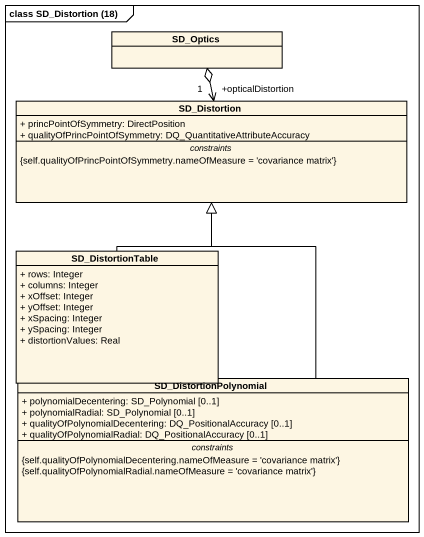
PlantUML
@startuml
mainframe class SD_Distortion (18)
hide circle
hide empty members
skinparam classAttributeIconSize 0
class SD_Optics
class SD_Distortion {
  + princPointOfSymmetry: DirectPosition
  + qualityOfPrincPointOfSymmetry: DQ_QuantitativeAttributeAccuracy
  -- constraints --
  {self.qualityOfPrincPointOfSymmetry.nameOfMeasure = 'covariance matrix'}
}
class SD_DistortionTable {
  + rows: Integer
  + columns: Integer
  + xOffset: Integer
  + yOffset: Integer
  + xSpacing: Integer
  + ySpacing: Integer
  + distortionValues: Real
}
class SD_DistortionPolynomial {
  + polynomialDecentering: SD_Polynomial [0..1]
  + polynomialRadial: SD_Polynomial [0..1]
  + qualityOfPolynomialDecentering: DQ_PositionalAccuracy [0..1]
  + qualityOfPolynomialRadial: DQ_PositionalAccuracy [0..1]
  -- constraints --
  {self.qualityOfPolynomialDecentering.nameOfMeasure = 'covariance matrix'}
  {self.qualityOfPolynomialRadial.nameOfMeasure = 'covariance matrix'}
}
SD_Distortion "+opticalDistortion\n1" <-up-o SD_Optics
SD_DistortionTable -up-|> SD_Distortion
SD_DistortionPolynomial -up-|> SD_Distortion
@enduml
